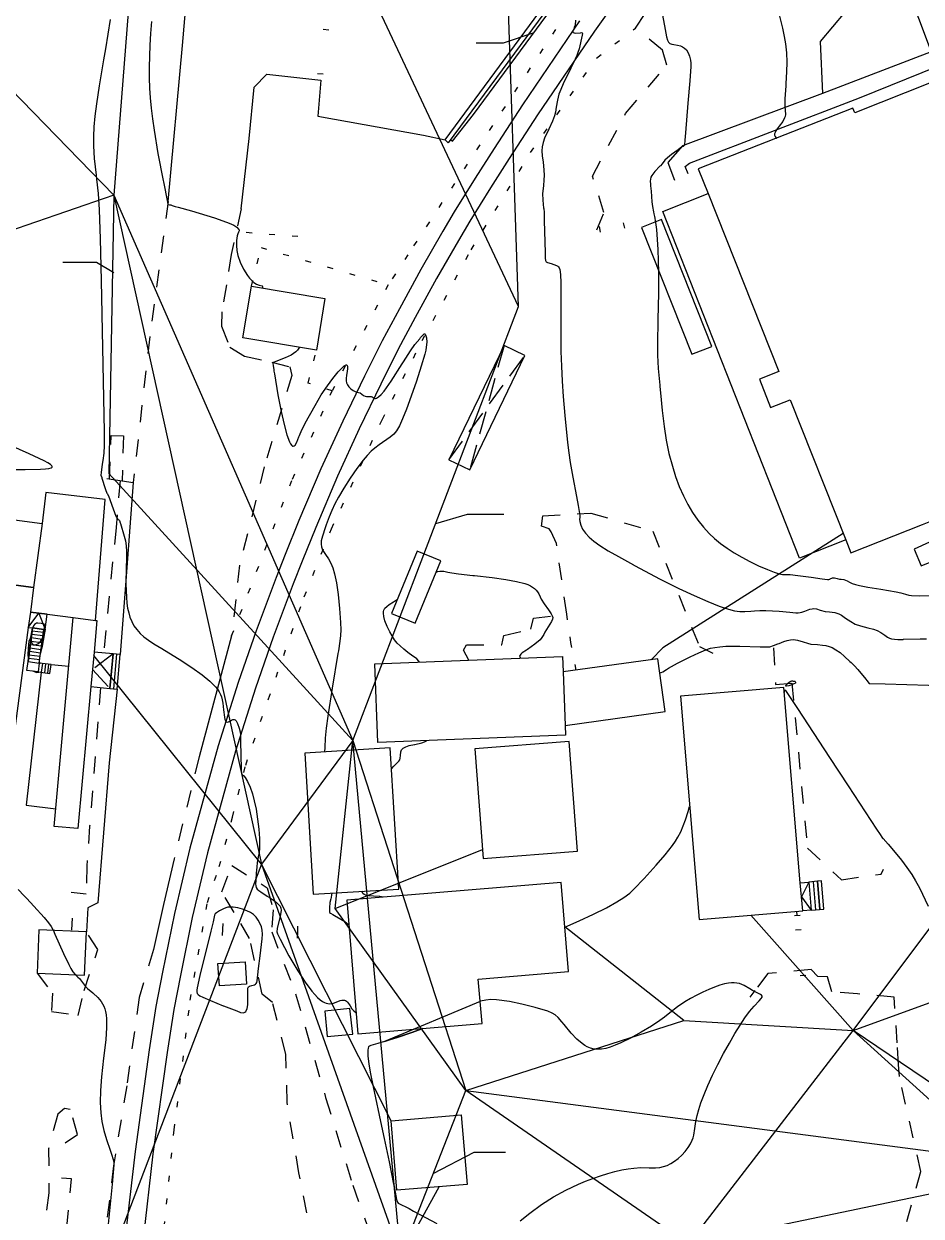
# Model space of a CAD drawing. Header units: metres. Extents: x 1233805 to 1234355, y 654698 to 655114.
# Drawn here: x 1233937.4 to 1234015.4, y 654830.4 to 654934 of the extents above; entities that cross this region are included whole.
import ezdxf

# ---------------------------------------------------------------- set-up
doc = ezdxf.new("R2010")
doc.units = ezdxf.units.M
for name, pattern in [('ИИDash_05_15', [2, 0.5, -1.5]), ('ИИDash_15_15', [3, 1.5, -1.5]), ('ИИDash_20_10', [3, 2, -1])]:
    doc.linetypes.add(name, pattern=pattern)
for name, color, linetype, lineweight in [('ИИ_ГОРИЗОНТАЛИ_ОСН', 32, 'Continuous', 25), ('ИИ_ГОРИЗОНТАЛИ_УТОЛЩ', 32, 'Continuous', 30), ('ИИ_ДОРОГИ_АД', 7, 'Continuous', 25), ('ИИ_ДОРОГИ_ЖД', 7, 'Continuous', 25), ('ИИ_ЛЭП_ВН', 250, 'Continuous', 25), ('ИИ_ЛЭП_НН', 250, 'Continuous', 25), ('ИИ_ОБОРУДОВАНИЕ', 250, 'Continuous', 25), ('ИИ_ОГРАДЫ', 7, 'Continuous', 25), ('ИИ_ОТМЕТКИ', 7, 'Continuous', 25), ('ИИ_СООРУЖЕНИЕ', 7, 'Continuous', 25), ('ИИ_СТРОЕНИЕ', 7, 'Continuous', 25), ('ИИ_ТЕПЛОТРАССА', 5, 'Continuous', 25), ('ИИ_ТРУБОПРОВОДЫ', 7, 'Continuous', 25), ('ИИ_УГОДЬЯ', 7, 'Continuous', 25)]:
    doc.layers.add(name, color=color, linetype=linetype, lineweight=lineweight)

msp = doc.modelspace()

# ---------------------------------------------------------------- linework, layer by layer
at = {"layer": 'ИИ_ГОРИЗОНТАЛИ_ОСН'}
for points, elevation in [([(1234002.9, 654935.52), (1234003.36, 654933.66), (1234003.51, 654932.94), (1234003.61, 654932.3), (1234003.7, 654931.51), (1234003.73, 654930.69), (1234003.72, 654929.85), (1234003.65, 654928.84), (1234003.64, 654928.63), (1234003.56, 654927.52), (1234003.56, 654926.89), (1234003.59, 654926.54), (1234003.61, 654926.14), (1234003.59, 654925.99), (1234003.55, 654925.85), (1234003.39, 654925.55), (1234003.07, 654925.13), (1234002.89, 654924.9), (1234002.78, 654924.74), (1234002.71, 654924.6), (1234002.68, 654924.47), (1234002.67, 654924.36), (1234002.71, 654924.23), (1234002.82, 654924.1), (1234002.83, 654924.09), (1234002.83, 654924.09)], 4.5), ([(1233944.9, 654934.42), (1233944.5, 654931.85), (1233944.33, 654930.89), (1233943.96, 654928.64), (1233943.72, 654927.08), (1233943.58, 654926.01), (1233943.5, 654925.08), (1233943.46, 654924.23), (1233943.46, 654923.43), (1233943.53, 654922.32), (1233943.69, 654920.89), (1233943.73, 654920.52), (1233943.86, 654919.3), (1233943.94, 654917.88), (1233944.04, 654915.34), (1233944.13, 654911.73), (1233944.33, 654901.5), (1233944.38, 654898.56), (1233944.38, 654897.39), (1233944.35, 654896.73), (1233944.27, 654896.09), (1233944.22, 654895.75), (1233944.12, 654895.03), (1233944.11, 654894.81), (1233944.18, 654894.59), (1233944.19, 654894.54), (1233944.48, 654893.65), (1233944.51, 654893.56), (1233944.62, 654893.25), (1233944.64, 654893.21), (1233944.75, 654893), (1233944.87, 654892.69), (1233945.05, 654892.19), (1233945.41, 654891.24), (1233945.54, 654891), (1233945.6, 654890.95), (1233945.65, 654890.93), (1233945.67, 654890.93), (1233945.71, 654890.88), (1233945.78, 654890.65), (1233945.8, 654890.61), (1233946.13, 654889.52), (1233946.13, 654889.52), (1233946.24, 654889.1), (1233946.3, 654888.68), (1233946.33, 654888.15), (1233946.33, 654887.46), (1233946.31, 654886.83), (1233946.28, 654885.32), (1233946.32, 654884.19), (1233946.36, 654883.69), (1233946.43, 654883.24), (1233946.52, 654882.83), (1233946.62, 654882.47), (1233946.78, 654882.08), (1233946.98, 654881.72), (1233947.22, 654881.38), (1233947.51, 654881.06), (1233947.84, 654880.76), (1233948.24, 654880.47), (1233948.71, 654880.15), (1233949.4, 654879.73), (1233949.64, 654879.59), (1233950.91, 654878.81), (1233952.02, 654878.08), (1233952.91, 654877.44), (1233953.58, 654876.9), (1233953.84, 654876.65), (1233954.06, 654876.42), (1233954.24, 654876.2), (1233954.39, 654875.97), (1233954.5, 654875.75), (1233954.59, 654875.53), (1233954.65, 654875.28), (1233954.7, 654874.98), (1233954.77, 654874.42), (1233954.85, 654873.77), (1233954.89, 654873.58), (1233954.94, 654873.46), (1233955.01, 654873.37), (1233955.1, 654873.34), (1233955.21, 654873.37), (1233955.37, 654873.47), (1233955.45, 654873.52), (1233955.58, 654873.57), (1233955.68, 654873.58), (1233955.77, 654873.55), (1233955.86, 654873.47), (1233955.98, 654873.23), (1233956.13, 654872.81), (1233956.22, 654872.49), (1233956.25, 654872.23), (1233956.25, 654871.84), (1233956.24, 654871.37), (1233956.26, 654870.77), (1233956.28, 654870.1), (1233956.29, 654869.67), (1233956.29, 654869.18), (1233956.32, 654868.93), (1233956.35, 654868.83), (1233956.42, 654868.77), (1233956.54, 654868.68), (1233956.65, 654868.54), (1233956.86, 654868.18), (1233957.08, 654867.68), (1233957.27, 654867.12), (1233957.44, 654866.51), (1233957.59, 654865.77), (1233957.73, 654864.92), (1233957.83, 654864.03), (1233957.89, 654863.22), (1233957.9, 654862.76), (1233957.89, 654862.36), (1233957.85, 654862), (1233957.78, 654861.63), (1233957.78, 654861.62), (1233957.69, 654861.14), (1233957.65, 654860.74), (1233957.61, 654860.22), (1233957.57, 654859.65), (1233957.57, 654859.55), (1233957.55, 654859.3), (1233957.56, 654859.13), (1233957.61, 654858.98), (1233957.7, 654858.84), (1233957.82, 654858.72), (1233958, 654858.58), (1233958.57, 654858.21), (1233958.75, 654858.1), (1233959.1, 654857.87), (1233959.36, 654857.68), (1233959.55, 654857.5), (1233959.68, 654857.34), (1233959.75, 654857.18), (1233959.78, 654857), (1233959.76, 654856.8), (1233959.69, 654856.49), (1233959.64, 654856.25), (1233959.44, 654855.42), (1233959.39, 654855.11), (1233959.45, 654854.95), (1233959.68, 654854.48), (1233960.45, 654853.04), (1233961.22, 654851.73), (1233961.85, 654850.75), (1233962.43, 654849.97), (1233962.69, 654849.66), (1233962.93, 654849.41), (1233963.16, 654849.2), (1233963.38, 654849.05), (1233963.53, 654848.97), (1233963.69, 654848.91), (1233963.84, 654848.88), (1233964, 654848.87), (1233964.16, 654848.88), (1233964.32, 654848.91), (1233964.71, 654849.06), (1233964.91, 654849.14), (1233965.05, 654849.18), (1233965.16, 654849.19), (1233965.27, 654849.18), (1233965.37, 654849.15), (1233965.46, 654849.09), (1233965.55, 654849.01), (1233965.72, 654848.76), (1233965.77, 654848.68), (1233965.92, 654848.42), (1233966.08, 654848.24), (1233966.28, 654848.11), (1233966.3, 654848.1)], 2.5), ([(1233985.37, 654934.35), (1233985.33, 654933.92), (1233985.26, 654933.72), (1233985.24, 654933.67), (1233985.14, 654933.42), (1233985.14, 654933.34), (1233985.17, 654933.28), (1233985.25, 654933.24), (1233985.38, 654933.22), (1233985.76, 654933.25), (1233985.8, 654933.26), (1233985.9, 654933.27), (1233985.95, 654933.25), (1233985.96, 654933.18), (1233985.94, 654933.05), (1233985.67, 654931.85), (1233985.58, 654931.54), (1233985.49, 654931.29), (1233985.17, 654930.59), (1233984.96, 654930.17), (1233984.3, 654928.83), (1233984.09, 654928.34), (1233983.93, 654927.93), (1233983.79, 654927.4), (1233983.69, 654926.8), (1233983.62, 654926.37), (1233983.54, 654926.04), (1233983.36, 654925.56), (1233983.04, 654924.88), (1233982.68, 654924.09), (1233982.55, 654923.71), (1233982.48, 654923.35), (1233982.45, 654922.99), (1233982.47, 654922.57), (1233982.54, 654922.01), (1233982.61, 654921.34), (1233982.63, 654920.86), (1233982.62, 654920.47), (1233982.57, 654919.95), (1233982.5, 654919.28), (1233982.52, 654918.71), (1233982.59, 654918.02), (1233982.6, 654917.99), (1233982.63, 654917.63), (1233982.65, 654916.94), (1233982.72, 654914.13), (1233982.72, 654914.11), (1233982.73, 654913.66), (1233982.76, 654913.46), (1233982.81, 654913.35), (1233982.92, 654913.29), (1233983.25, 654913.19), (1233983.72, 654913.04), (1233983.82, 654912.98), (1233983.9, 654912.92), (1233983.95, 654912.82), (1233984, 654912.68), (1233984.06, 654912.25), (1233984.09, 654911.53), (1233984.09, 654909.39), (1233984.08, 654907.18), (1233984.1, 654905.56), (1233984.14, 654904.29), (1233984.21, 654902.99), (1233984.3, 654901.63), (1233984.44, 654899.99), (1233984.66, 654897.66), (1233984.78, 654896.76), (1233984.9, 654895.91), (1233985.12, 654894.64), (1233985.45, 654892.96), (1233985.6, 654892.18), (1233985.72, 654891.48), (1233985.74, 654891.29), (1233985.74, 654891.18), (1233985.73, 654891.13), (1233985.71, 654890.99), (1233985.73, 654890.77), (1233985.82, 654890.47), (1233985.98, 654890.1), (1233986.22, 654889.76), (1233986.54, 654889.41), (1233986.95, 654889.07), (1233987.49, 654888.69), (1233988.21, 654888.24), (1233989.11, 654887.73), (1233990.41, 654887.01), (1233990.45, 654886.99), (1233990.55, 654886.94), (1233992.67, 654885.81), (1233994.36, 654884.95), (1233995.67, 654884.34), (1233996.86, 654883.82), (1233997.86, 654883.42), (1233998.67, 654883.15), (1233999.18, 654883.03), (1233999.65, 654882.96), (1234000.09, 654882.95), (1234000.61, 654883), (1234000.92, 654883.03), (1234001.38, 654883.05), (1234001.9, 654883.05), (1234003.07, 654883), (1234003.99, 654882.9), (1234004.53, 654882.85), (1234004.73, 654882.84), (1234004.89, 654882.86), (1234005.04, 654882.89), (1234005.22, 654882.96), (1234005.29, 654882.99), (1234005.75, 654883.16), (1234005.94, 654883.2), (1234006.1, 654883.21), (1234006.33, 654883.18), (1234006.63, 654883.08), (1234007.07, 654882.96), (1234007.44, 654882.92), (1234007.91, 654882.87), (1234008.09, 654882.82), (1234008.26, 654882.76), (1234008.5, 654882.63), (1234008.84, 654882.39), (1234009.3, 654882.08), (1234009.69, 654881.87), (1234010.13, 654881.71), (1234010.78, 654881.53), (1234011.26, 654881.41), (1234011.58, 654881.3), (1234011.91, 654881.14), (1234012.26, 654880.9), (1234012.48, 654880.74), (1234012.65, 654880.65), (1234012.85, 654880.58), (1234013.09, 654880.54), (1234013.39, 654880.53), (1234013.84, 654880.53), (1234013.87, 654880.54), (1234015.32, 654880.57), (1234015.88, 654880.57)], 3.5), ([(1233948.5, 654934.24), (1233948.42, 654933.2), (1233948.36, 654932.19), (1233948.32, 654931.21), (1233948.3, 654930.26), (1233948.31, 654929.34), (1233948.34, 654928.45), (1233948.4, 654927.6), (1233948.48, 654926.71), (1233948.59, 654925.78), (1233948.72, 654924.8), (1233949.06, 654922.77), (1233949.52, 654920.41), (1233949.54, 654920.3), (1233949.89, 654918.52), (1233949.89, 654918.52), (1233949.9, 654918.45), (1233949.91, 654918.44), (1233949.91, 654918.43), (1233949.92, 654918.37), (1233949.96, 654918.33), (1233950.06, 654918.31), (1233950.17, 654918.29), (1233950.3, 654918.24), (1233950.56, 654918.16), (1233950.81, 654918.09), (1233951.99, 654917.77), (1233953.97, 654917.17), (1233954.71, 654916.92), (1233955.26, 654916.71), (1233955.65, 654916.53), (1233955.93, 654916.36), (1233956.08, 654916.2), (1233956.12, 654916.12), (1233956.13, 654916.04), (1233956.08, 654915.92), (1233956.01, 654915.78), (1233955.96, 654915.6), (1233955.89, 654915.21), (1233955.88, 654914.78), (1233955.92, 654914.34), (1233956.01, 654913.9), (1233956.22, 654913.32), (1233956.51, 654912.71), (1233956.84, 654912.17), (1233957.02, 654911.94), (1233957.19, 654911.75), (1233957.4, 654911.56), (1233957.62, 654911.42), (1233957.86, 654911.31), (1233958.11, 654911.25), (1233958.16, 654911.23), (1233958.17, 654911.23), (1233958.16, 654911.21), (1233958.14, 654911.14), (1233958.16, 654911.07)], 3), ([(1233961.37, 654905.92), (1233961.32, 654905.84), (1233961.2, 654905.67), (1233961.04, 654905.52), (1233960.86, 654905.38), (1233960.65, 654905.25), (1233960.12, 654905), (1233959.31, 654904.69), (1233959.17, 654904.64), (1233959.09, 654904.6), (1233959.06, 654904.51), (1233959.07, 654904.34), (1233959.14, 654903.95), (1233959.15, 654903.85), (1233959.19, 654903.61), (1233959.5, 654901.79), (1233959.79, 654900.33), (1233960.04, 654899.2), (1233960.28, 654898.32), (1233960.5, 654897.71), (1233960.6, 654897.52), (1233960.69, 654897.39), (1233960.76, 654897.33), (1233960.83, 654897.32), (1233960.91, 654897.35), (1233960.98, 654897.42), (1233961.13, 654897.68), (1233961.32, 654898.15), (1233961.36, 654898.26), (1233961.56, 654898.75), (1233961.85, 654899.29), (1233961.86, 654899.32), (1233962.72, 654900.85), (1233962.72, 654900.86), (1233963.25, 654901.78), (1233963.79, 654902.58), (1233964.28, 654903.22), (1233964.74, 654903.79), (1233965.11, 654904.17), (1233965.25, 654904.3), (1233965.36, 654904.37), (1233965.43, 654904.39), (1233965.48, 654904.39), (1233965.52, 654904.35), (1233965.54, 654904.28), (1233965.54, 654904.05), (1233965.48, 654903.65), (1233965.45, 654903.5), (1233965.42, 654903.21), (1233965.42, 654903), (1233965.46, 654902.82), (1233965.55, 654902.65), (1233965.67, 654902.49), (1233965.84, 654902.32), (1233966.03, 654902.17), (1233966.2, 654902.07), (1233966.34, 654902.02), (1233966.49, 654901.99), (1233966.65, 654901.96), (1233966.8, 654901.85), (1233966.94, 654901.74), (1233967.07, 654901.68), (1233967.2, 654901.65), (1233967.4, 654901.64), (1233967.61, 654901.63), (1233967.68, 654901.61), (1233967.76, 654901.55), (1233967.83, 654901.5), (1233967.91, 654901.48), (1233967.98, 654901.48), (1233968.07, 654901.5), (1233968.25, 654901.61), (1233968.47, 654901.82), (1233968.73, 654902.12), (1233969.34, 654902.99), (1233970.29, 654904.47), (1233970.41, 654904.65), (1233971.02, 654905.61), (1233971.4, 654906.16), (1233971.82, 654906.67), (1233971.9, 654906.76), (1233972, 654906.88), (1233972.17, 654907.06), (1233972.22, 654907.08), (1233972.26, 654907.08), (1233972.3, 654907.06), (1233972.33, 654907.01), (1233972.41, 654906.73), (1233972.41, 654906.71), (1233972.41, 654906.69), (1233972.44, 654906.43), (1233972.41, 654906.12), (1233972.39, 654905.95), (1233972.39, 654905.94), (1233972.35, 654905.67), (1233972.27, 654905.33), (1233971.96, 654904.27), (1233971.54, 654902.99), (1233971.09, 654901.67), (1233970.68, 654900.55), (1233970.33, 654899.7), (1233970.05, 654899.09), (1233969.8, 654898.65), (1233969.56, 654898.36), (1233969.26, 654898.12), (1233969.26, 654898.12), (1233968.29, 654897.44), (1233967.91, 654897.16), (1233967.6, 654896.88), (1233967.26, 654896.53), (1233966.9, 654896.11), (1233966.36, 654895.39), (1233965.77, 654894.55), (1233965.21, 654893.69), (1233964.75, 654892.9), (1233964.45, 654892.33), (1233964.18, 654891.75), (1233963.94, 654891.18), (1233963.69, 654890.49), (1233963.66, 654890.41), (1233963.59, 654890.22), (1233963.36, 654889.52), (1233963.26, 654889.09), (1233963.25, 654888.82), (1233963.28, 654888.57), (1233963.37, 654888.33), (1233963.5, 654888.09), (1233963.64, 654887.91), (1233963.9, 654887.54), (1233964.1, 654887.17), (1233964.27, 654886.74), (1233964.42, 654886.24), (1233964.58, 654885.45), (1233964.73, 654884.44), (1233964.85, 654883.23), (1233964.94, 654882), (1233964.96, 654881.36), (1233964.94, 654880.87), (1233964.89, 654880.37), (1233964.75, 654879.55), (1233964.71, 654879.31), (1233964.21, 654876.3), (1233963.84, 654873.87), (1233963.7, 654872.81), (1233963.61, 654871.95), (1233963.56, 654871.14), (1233963.55, 654870.77)], 3), ([(1233935.46, 654895.3), (1233937.51, 654895.31), (1233938.84, 654895.33), (1233939.3, 654895.36), (1233939.59, 654895.39), (1233939.78, 654895.44), (1233939.86, 654895.51), (1233939.87, 654895.56), (1233939.85, 654895.61), (1233939.73, 654895.73), (1233939.5, 654895.88), (1233939.16, 654896.06), (1233937.88, 654896.65), (1233936.2, 654897.41)], 2.5), ([(1233973.26, 654886.39), (1233973.4, 654886.43), (1233973.57, 654886.46), (1233973.73, 654886.47), (1233973.92, 654886.45), (1233974.28, 654886.38), (1233974.6, 654886.32), (1233975.2, 654886.24), (1233976.45, 654886.1), (1233976.57, 654886.09), (1233978.13, 654885.91), (1233979.3, 654885.75), (1233980.25, 654885.58), (1233980.95, 654885.39), (1233981.21, 654885.3), (1233981.44, 654885.19), (1233981.64, 654885.08), (1233981.81, 654884.95), (1233981.95, 654884.81), (1233982.07, 654884.66), (1233982.17, 654884.48), (1233982.29, 654884.24), (1233982.38, 654884.03), (1233982.63, 654883.62), (1233983.01, 654883.09), (1233983.24, 654882.77), (1233983.35, 654882.58), (1233983.39, 654882.43), (1233983.37, 654882.28), (1233983.29, 654882.1), (1233983, 654881.63), (1233982.71, 654881.16), (1233982.61, 654880.96), (1233982.45, 654880.7), (1233982.28, 654880.49), (1233981.83, 654880.11), (1233981.18, 654879.66), (1233981.1, 654879.61), (1233980.72, 654879.36), (1233980.61, 654879.26), (1233980.55, 654879.17), (1233980.51, 654879.08), (1233980.52, 654878.99), (1233980.57, 654878.91), (1233980.57, 654878.9)], 3), ([(1233971.8, 654878.56), (1233971.75, 654878.65), (1233971.58, 654878.84), (1233971.28, 654879.06), (1233971.23, 654879.09), (1233970.8, 654879.39), (1233970.44, 654879.68), (1233970.12, 654879.96), (1233969.86, 654880.22), (1233969.63, 654880.51), (1233969.42, 654880.83), (1233969.22, 654881.19), (1233969, 654881.65), (1233968.8, 654882.14), (1233968.7, 654882.51), (1233968.66, 654882.82), (1233968.68, 654882.95), (1233968.71, 654883.07), (1233968.8, 654883.24), (1233968.95, 654883.4), (1233969.17, 654883.57), (1233969.54, 654883.81), (1233969.89, 654884.03)], 3), ([(1233992.68, 654877.61), (1233992.95, 654877.72), (1233993.27, 654877.91), (1233993.44, 654878.02), (1233994.24, 654878.47), (1233995.34, 654879.03), (1233996.09, 654879.38), (1233996.71, 654879.63), (1233997.11, 654879.76), (1233997.49, 654879.84), (1233997.92, 654879.9), (1233998.44, 654879.94), (1233999.65, 654879.95), (1234001.42, 654879.9), (1234001.44, 654879.9), (1234002.08, 654879.88), (1234002.27, 654879.9), (1234002.58, 654880), (1234002.95, 654880.14), (1234003.06, 654880.19), (1234003.47, 654880.35), (1234003.78, 654880.45), (1234004.07, 654880.51), (1234004.33, 654880.52), (1234004.68, 654880.47), (1234005.15, 654880.33), (1234005.53, 654880.2), (1234005.83, 654880.13), (1234006.41, 654880.08), (1234006.83, 654880.04), (1234007.14, 654880), (1234007.42, 654879.93), (1234007.68, 654879.83), (1234008.01, 654879.64), (1234008.38, 654879.39), (1234008.76, 654879.06), (1234009.22, 654878.61), (1234009.32, 654878.52), (1234009.62, 654878.23), (1234009.92, 654877.93), (1234010.61, 654877.07), (1234010.7, 654876.96), (1234010.9, 654876.71), (1234010.9, 654876.71), (1234010.9, 654876.71), (1234012.3, 654876.66), (1234017.93, 654876.51)], 3), ([(1234003.52, 654875.93), (1234003.53, 654875.93), (1234003.54, 654875.92), (1234003.54, 654875.92), (1234003.55, 654875.95), (1234003.55, 654875.96), (1234003.55, 654876.11), (1234003.56, 654876.14), (1234003.61, 654876.1), (1234004.66, 654874.52), (1234007.45, 654870.27), (1234009.06, 654867.81), (1234011.54, 654864.05), (1234011.84, 654863.59), (1234012, 654863.36), (1234012.07, 654863.26), (1234012.09, 654863.23), (1234012.1, 654863.21), (1234012.11, 654863.2), (1234012.11, 654863.2), (1234012.11, 654863.19)], 2.5), ([(1233969.37, 654869.27), (1233969.56, 654869.53), (1233969.86, 654869.82), (1233970, 654869.96), (1233970.08, 654870.07), (1233970.12, 654870.22), (1233970.15, 654870.45), (1233970.18, 654870.76), (1233970.25, 654870.95), (1233970.39, 654871.09), (1233970.6, 654871.2), (1233970.9, 654871.3), (1233971.38, 654871.4), (1233971.41, 654871.41), (1233972.01, 654871.55), (1233972.23, 654871.63), (1233972.41, 654871.73), (1233972.44, 654871.75)], 3), ([(1233984.43, 654855.52), (1233985.69, 654856.06), (1233986.93, 654856.64), (1233988.05, 654857.2), (1233988.97, 654857.72), (1233989.58, 654858.11), (1233990.08, 654858.49), (1233990.55, 654858.93), (1233991.22, 654859.63), (1233991.28, 654859.7), (1233991.34, 654859.76), (1233992.39, 654860.9), (1233993.17, 654861.81), (1233993.8, 654862.63), (1233994.05, 654863), (1233994.27, 654863.35), (1233994.52, 654863.82), (1233994.74, 654864.32), (1233994.93, 654864.86), (1233995.16, 654865.58), (1233995.29, 654866.01)], 2.5), ([(1234012.11, 654863.22), (1234012.55, 654862.73), (1234013.17, 654862.02), (1234013.7, 654861.36), (1234014.18, 654860.72), (1234014.6, 654860.09), (1234014.92, 654859.54), (1234015.26, 654858.93), (1234016.03, 654857.34)], 2.5), ([(1233964.18, 654858.48), (1233964.16, 654858.33), (1233964.11, 654858.09), (1233964.09, 654858), (1233964.02, 654857.67), (1233963.98, 654857.21), (1233963.97, 654856.92), (1233963.97, 654856.86), (1233963.99, 654856.81), (1233964.06, 654856.75), (1233964.27, 654856.62), (1233964.41, 654856.55), (1233964.96, 654856.23), (1233965.31, 654856.01), (1233965.45, 654855.89), (1233965.59, 654855.78), (1233965.66, 654855.75)], 3), ([(1233968.64, 654858.13), (1233968.34, 654858.18), (1233967.8, 654858.22), (1233967.36, 654858.26), (1233967.13, 654858.3), (1233966.98, 654858.36), (1233966.88, 654858.46), (1233966.81, 654858.6), (1233966.8, 654858.64)], 3), ([(1233980.54, 654830), (1233981.39, 654830.68), (1233982.41, 654831.42), (1233983.45, 654832.09), (1233984.52, 654832.68), (1233985.63, 654833.2), (1233986.24, 654833.45), (1233986.88, 654833.69), (1233987.53, 654833.91), (1233988.17, 654834.11), (1233988.79, 654834.28), (1233989.39, 654834.42), (1233989.94, 654834.52), (1233990.45, 654834.59), (1233991.05, 654834.63), (1233991.78, 654834.62), (1233992.31, 654834.62), (1233992.69, 654834.64), (1233993.03, 654834.71), (1233993.34, 654834.82), (1233993.65, 654834.97), (1233993.96, 654835.18), (1233994.28, 654835.43), (1233994.6, 654835.72), (1233994.89, 654836.04), (1233995.15, 654836.37), (1233995.36, 654836.69), (1233995.52, 654837), (1233995.6, 654837.21), (1233995.66, 654837.44), (1233995.75, 654838.04), (1233995.83, 654838.63), (1233995.93, 654839.15), (1233996.08, 654839.69), (1233996.27, 654840.27), (1233996.54, 654840.97), (1233996.88, 654841.77), (1233997.29, 654842.65), (1233997.75, 654843.58), (1233998.24, 654844.53), (1233998.74, 654845.45), (1233999.23, 654846.29), (1233999.68, 654847.02), (1234000.09, 654847.63), (1234000.5, 654848.18), (1234000.9, 654848.66), (1234001.32, 654849.12), (1234001.51, 654849.32), (1234001.58, 654849.43), (1234001.6, 654849.52), (1234001.55, 654849.6), (1234001.44, 654849.67), (1234001.22, 654849.78), (1234000.76, 654850.01), (1234000.52, 654850.17), (1234000.04, 654850.46), (1233999.84, 654850.55), (1233999.63, 654850.62), (1233999.4, 654850.66), (1233999.17, 654850.69), (1233998.93, 654850.68), (1233998.68, 654850.66), (1233998.32, 654850.59), (1233997.91, 654850.47), (1233997.46, 654850.32), (1233996.97, 654850.12), (1233996.44, 654849.88), (1233995.9, 654849.62), (1233995.36, 654849.33), (1233994.87, 654849.04), (1233994.22, 654848.6), (1233993.56, 654848.08), (1233993.1, 654847.71), (1233992.7, 654847.41), (1233991.96, 654846.92), (1233991.07, 654846.39), (1233990.16, 654845.89), (1233989.31, 654845.47), (1233988.81, 654845.26), (1233988.38, 654845.1), (1233987.99, 654844.99), (1233987.63, 654844.92), (1233987.3, 654844.91), (1233986.98, 654844.93), (1233986.68, 654845.01), (1233986.38, 654845.13), (1233986.17, 654845.25), (1233985.95, 654845.4), (1233985.48, 654845.8), (1233984.99, 654846.32), (1233984.39, 654847.05), (1233984.19, 654847.3), (1233983.86, 654847.67), (1233983.61, 654847.9), (1233983.35, 654848.06), (1233982.97, 654848.21), (1233981.87, 654848.55), (1233980.71, 654848.84), (1233979.64, 654849.05), (1233978.51, 654849.2), (1233977.99, 654849.23), (1233977.56, 654849.19), (1233977.1, 654849.08), (1233977.08, 654849.07), (1233968.76, 654845.59), (1233968.19, 654845.42), (1233967.56, 654845.23), (1233967.45, 654845.19), (1233967.38, 654845.12), (1233967.33, 654845), (1233967.31, 654844.84), (1233967.3, 654844.63), (1233967.31, 654844.35), (1233967.39, 654843.62), (1233967.54, 654842.78), (1233967.76, 654841.65), (1233968.49, 654838.22), (1233968.72, 654837.17), (1233969.16, 654835.12), (1233969.55, 654833.19), (1233969.56, 654833.13), (1233969.81, 654831.86), (1233969.88, 654831.61), (1233969.94, 654831.55), (1233969.95, 654831.54), (1233970.89, 654831.06), (1233971.29, 654830.84), (1233973.3, 654829.76)], 2.5)]:
    msp.add_lwpolyline(points, dxfattribs=dict(at, elevation=elevation))
for points, elevation in [([(1233938.16, 654881.53), (1233938.14, 654881.5), (1233938, 654880.87), (1233937.94, 654880.62), (1233937.9, 654880.5), (1233937.84, 654880.35), (1233937.8, 654880.11), (1233937.76, 654879.25), (1233937.77, 654878.84), (1233937.78, 654878.67)], 2.5), ([(1233938.11, 654881.17), (1233937.97, 654880.32), (1233937.83, 654879.11), (1233937.82, 654879.1), (1233937.77, 654878.62), (1233937.77, 654878.62), (1233937.77, 654878.62)], 3), ([(1233938.12, 654881.25), (1233938, 654880.44), (1233937.98, 654880.21)], 3.5), ([(1233938.14, 654881.43), (1233938.12, 654881.26), (1233938.12, 654881.25)], 4.5), ([(1233938.86, 654879.35), (1233939.02, 654879.95), (1233939.2, 654880.94), (1233939.26, 654881.39)], 2.5), ([(1233938.95, 654880.04), (1233939.01, 654880.21), (1233939.1, 654880.59), (1233939.18, 654881.03), (1233939.23, 654881.39)], 3), ([(1233939, 654880.38), (1233939.04, 654880.51), (1233939.17, 654881.13)], 3.5), ([(1233939.09, 654881.06), (1233939.1, 654881.1), (1233939.15, 654881.31)], 4.5), ([(1233939.13, 654881.4), (1233939.13, 654881.4)], 5), ([(1233939.13, 654881.39), (1233939.13, 654881.4)], 5), ([(1233939.15, 654881.31), (1233939.16, 654881.4)], 4.5), ([(1233939.17, 654881.13), (1233939.21, 654881.39)], 3.5), ([(1233937.93, 654878.59), (1233937.93, 654878.59)], 3), ([(1233938.73, 654878.38), (1233938.73, 654878.38)], 3), ([(1233938.85, 654878.46), (1233938.84, 654878.48), (1233938.75, 654878.52)], 2.5), ([(1233938.24, 654877.77), (1233938.31, 654877.73), (1233938.53, 654877.67), (1233938.68, 654877.68), (1233938.72, 654877.7)], 2.5), ([(1233938.64, 654877.71), (1233938.64, 654877.71), (1233938.65, 654877.71)], 3), ([(1234003.72, 654876.47), (1234003.66, 654876.48), (1234003.65, 654876.52), (1234003.69, 654876.59), (1234003.76, 654876.68), (1234003.93, 654876.82), (1234004.09, 654876.91), (1234004.16, 654876.93), (1234004.24, 654876.92), (1234004.28, 654876.91), (1234004.35, 654876.91), (1234004.44, 654876.89), (1234004.47, 654876.87), (1234004.49, 654876.82), (1234004.49, 654876.8), (1234004.5, 654876.8), (1234004.5, 654876.77), (1234004.48, 654876.74), (1234004.36, 654876.67), (1234004.16, 654876.59), (1234003.91, 654876.51), (1234003.72, 654876.47)], 2.5), ([(1233955.91, 654848.24), (1233955.92, 654848.24), (1233956.24, 654848.12), (1233956.46, 654848.09), (1233956.55, 654848.11), (1233956.63, 654848.14), (1233956.69, 654848.19), (1233956.74, 654848.26), (1233956.82, 654848.46), (1233956.87, 654848.76), (1233956.88, 654849.15), (1233956.88, 654849.69), (1233956.88, 654849.69), (1233956.87, 654850.03), (1233956.89, 654850.21), (1233956.93, 654850.33), (1233957.01, 654850.4), (1233957.22, 654850.46), (1233957.46, 654850.52), (1233957.54, 654850.56), (1233957.6, 654850.62), (1233957.65, 654850.72), (1233957.69, 654850.86), (1233957.75, 654851.38), (1233957.8, 654851.94), (1233957.95, 654853.04), (1233958.13, 654854.5), (1233958.15, 654854.92), (1233958.13, 654855.26), (1233958.07, 654855.54), (1233957.96, 654855.82), (1233957.79, 654856.13), (1233957.59, 654856.39), (1233957.37, 654856.62), (1233957.11, 654856.8), (1233956.79, 654856.95), (1233956.42, 654857.09), (1233956, 654857.19), (1233955.59, 654857.26), (1233955.35, 654857.27), (1233955.14, 654857.25), (1233954.96, 654857.2), (1233954.76, 654857.12), (1233954.41, 654856.94), (1233954.16, 654856.78), (1233954.04, 654856.67), (1233953.99, 654856.56), (1233953.86, 654856), (1233953.71, 654855.41), (1233953.66, 654855.19), (1233952.71, 654851.32), (1233952.47, 654850.26), (1233952.43, 654850.04), (1233952.43, 654849.9), (1233952.47, 654849.77), (1233952.55, 654849.67), (1233952.71, 654849.56), (1233952.96, 654849.43), (1233953.63, 654849.14), (1233954.74, 654848.69), (1233954.75, 654848.69), (1233955.91, 654848.24)], 2.5), ([(1233972.1, 654846.71), (1233971.98, 654846.66), (1233971.2, 654846.37), (1233969.83, 654845.91), (1233968.76, 654845.59)], 2.5)]:
    msp.add_lwpolyline(points, close=True, dxfattribs=dict(at, elevation=elevation))
at = {"layer": 'ИИ_ГОРИЗОНТАЛИ_УТОЛЩ'}
for points, elevation in [([(1233992.91, 654934.94), (1233993.1, 654933.86), (1233993.27, 654932.89), (1233993.35, 654932.6), (1233993.44, 654932.43), (1233993.56, 654932.33), (1233993.75, 654932.27), (1233993.92, 654932.24), (1233994.24, 654932.18), (1233994.48, 654932.12), (1233994.68, 654932.04), (1233994.84, 654931.93), (1233995.02, 654931.76), (1233995.16, 654931.52), (1233995.28, 654931.22), (1233995.37, 654930.88), (1233995.4, 654930.62), (1233995.4, 654930.33), (1233995.31, 654929.08), (1233995.14, 654927.15), (1233994.92, 654924.57), (1233994.86, 654923.93), (1233994.83, 654923.53), (1233994.81, 654923.45), (1233994.72, 654923.38), (1233994.69, 654923.37), (1233994.65, 654923.34), (1233994.59, 654923.3), (1233994.31, 654923.1), (1233994.29, 654923.09), (1233993.72, 654922.68), (1233993.35, 654922.39), (1233993.12, 654922.17), (1233992.98, 654921.97), (1233992.97, 654921.95), (1233992.91, 654921.86), (1233992.75, 654921.7), (1233992.7, 654921.65), (1233992.26, 654921.2), (1233992, 654920.86), (1233991.92, 654920.7), (1233991.88, 654920.54), (1233991.87, 654920.36), (1233991.89, 654920.09), (1233991.9, 654919.95), (1233991.93, 654919.49), (1233991.99, 654918.55), (1233992.05, 654918.15), (1233992.15, 654917.69), (1233992.18, 654917.52), (1233992.22, 654917.28), (1233992.25, 654917.15), (1233992.26, 654917.11), (1233992.33, 654916.78), (1233992.41, 654916.17), (1233992.52, 654914.41), (1233992.59, 654912.46), (1233992.59, 654910.62), (1233992.53, 654908.33), (1233992.52, 654908.1), (1233992.48, 654906.42), (1233992.49, 654905.24), (1233992.56, 654904.09), (1233992.69, 654902.62), (1233992.7, 654902.52), (1233992.75, 654901.95), (1233992.91, 654900.42), (1233993.06, 654899.04), (1233993.25, 654897.84), (1233993.49, 654896.69), (1233993.79, 654895.58), (1233994.07, 654894.68), (1233994.39, 654893.82), (1233994.75, 654893.01), (1233995.14, 654892.25), (1233995.55, 654891.55), (1233996, 654890.89), (1233996.48, 654890.29), (1233996.98, 654889.74), (1233997.45, 654889.31), (1233997.97, 654888.88), (1233998.54, 654888.46), (1233999.15, 654888.06), (1233999.82, 654887.67), (1234000.52, 654887.3), (1234001.27, 654886.94), (1234002.06, 654886.6), (1234002.65, 654886.37), (1234003.08, 654886.23), (1234003.36, 654886.17), (1234003.59, 654886.17), (1234003.62, 654886.17), (1234004.03, 654886.17), (1234004.69, 654886.09), (1234005.85, 654885.93), (1234006.8, 654885.79), (1234007.27, 654885.75), (1234007.39, 654885.75), (1234007.48, 654885.78), (1234007.52, 654885.8), (1234007.72, 654885.87), (1234007.88, 654885.89), (1234008.11, 654885.84), (1234008.31, 654885.78), (1234008.47, 654885.76), (1234008.68, 654885.74), (1234008.84, 654885.69), (1234008.97, 654885.62), (1234009.19, 654885.5), (1234009.43, 654885.4), (1234009.72, 654885.31), (1234010.06, 654885.22), (1234010.77, 654885.08), (1234011.92, 654884.9), (1234013.24, 654884.67), (1234013.66, 654884.58), (1234014.05, 654884.46), (1234014.34, 654884.38), (1234014.59, 654884.34), (1234015.25, 654884.32), (1234016.25, 654884.35)], 4), ([(1233936.92, 654858.81), (1233937.44, 654858.25), (1233937.65, 654858.02), (1233938.26, 654857.36), (1233939.17, 654856.36), (1233939.55, 654855.9), (1233939.79, 654855.57), (1233939.93, 654855.31), (1233939.94, 654855.28), (1233940.1, 654854.91), (1233940.84, 654853.23), (1233941.31, 654852.27), (1233941.5, 654851.92), (1233941.67, 654851.65), (1233941.86, 654851.4), (1233942.1, 654851.18), (1233942.24, 654851.05), (1233942.51, 654850.72), (1233942.68, 654850.48), (1233942.95, 654850.19), (1233943.39, 654849.82), (1233943.42, 654849.8), (1233943.84, 654849.42), (1233943.99, 654849.24), (1233944.13, 654849.06), (1233944.25, 654848.86), (1233944.36, 654848.65), (1233944.44, 654848.43), (1233944.5, 654848.19), (1233944.55, 654847.9), (1233944.58, 654847.57), (1233944.59, 654846.77), (1233944.52, 654845.77), (1233944.36, 654844.33), (1233944.34, 654844.13), (1233944.16, 654842.52), (1233944.07, 654841.34), (1233944.04, 654840.29), (1233944.09, 654839.39), (1233944.19, 654838.63), (1233944.36, 654837.86), (1233944.59, 654837.06), (1233944.91, 654836.14), (1233945.01, 654835.87), (1233945.21, 654835.23), (1233945.24, 654835.03), (1233945.24, 654834.87), (1233945.08, 654833.19), (1233944.5, 654827.4)], 2)]:
    msp.add_lwpolyline(points, dxfattribs=dict(at, elevation=elevation))
at = {"layer": 'ИИ_ГОРИЗОНТАЛИ_УТОЛЩ', "elevation": 4}
msp.add_lwpolyline([(1233939.16, 654881.22), (1233939.19, 654881.42), (1233939.19, 654881.47), (1233939.19, 654881.49), (1233939.21, 654881.68), (1233939.19, 654881.8), (1233939.16, 654881.85), (1233939.11, 654881.88), (1233938.92, 654881.92), (1233938.62, 654881.94), (1233938.51, 654881.93), (1233938.42, 654881.9), (1233938.33, 654881.83), (1233938.25, 654881.72), (1233938.19, 654881.57), (1233938.13, 654881.35), (1233938.08, 654881.04), (1233938.05, 654880.74), (1233938.05, 654880.49), (1233938.07, 654880.3), (1233938.12, 654880.17), (1233938.21, 654880.08), (1233938.32, 654880.06), (1233938.47, 654880.08), (1233938.61, 654880.15), (1233938.75, 654880.24), (1233938.86, 654880.36), (1233938.95, 654880.5), (1233939.07, 654880.8), (1233939.16, 654881.22)], close=True, dxfattribs=at)
at = {"layer": 'ИИ_ДОРОГИ_АД'}
for points in [[(1233949.96, 654918.59), (1233951.21, 654932.15), (1233953.28, 654956.35), (1233954.45, 654970.08), (1233956.47, 654993.65), (1233955.41, 654995.63), (1233954.27, 654995.71)], [(1233974.5, 654923.98), (1233974.67, 654923.84), (1233976.5, 654926.16), (1233995.63, 654952.07), (1233998.96, 654956.61), (1233998.82, 654956.88)], [(1234013.08, 654940.17), (1234016.3, 654931.61), (1234006.84, 654927.98), (1233994.67, 654923.43), (1233993.38, 654921.98), (1233993.98, 654920.46)], [(1234013.08, 654940.17), (1234006.63, 654932.5), (1234006.84, 654927.98)], [(1233995.15, 654921.01), (1233994.91, 654921.64), (1233995.28, 654921.92), (1234010.06, 654927.61), (1234016.87, 654930.36), (1234019.86, 654922.88)], [(1233956.3, 654917.95), (1233956.99, 654924.06), (1233957.43, 654928.53), (1233958.53, 654929.66), (1233963.23, 654929.13), (1233962.97, 654926), (1233972.15, 654924.35), (1233974.03, 654923.96)], [(1233944.61, 654894.51), (1233946.91, 654894.17), (1233946.26, 654885.62), (1233945.78, 654879.22)], [(1234016.15, 654888.97), (1234014.82, 654888.38), (1234015.43, 654886.92), (1234020.02, 654888.79), (1234031.25, 654893.3), (1234030.53, 654891.15), (1234026.88, 654889.71), (1234028.65, 654883.94), (1234030.63, 654878.44), (1234039.95, 654881.11), (1234040.66, 654878.82), (1234038.01, 654877.92)], [(1233955.47, 654880.83), (1233952.64, 654870.32)], [(1233938.92, 654877.68), (1233937.6, 654866.12), (1233940.18, 654865.82)], [(1233939.77, 654878.34), (1233941.32, 654878.22)], [(1233945.51, 654876.22), (1233944.82, 654869.82), (1233943.85, 654857.65), (1233942.98, 654857.2), (1233942.85, 654855.12)], [(1233950.46, 654861.45), (1233949.55, 654857.5), (1233948.68, 654853.57)]]:
    msp.add_lwpolyline(points, dxfattribs=at)
at = {"layer": 'ИИ_ДОРОГИ_АД', "linetype": 'ИИDash_15_15'}
for points in [[(1233987.21, 654916.14), (1233987.84, 654917.65), (1233986.85, 654920.8), (1233989.72, 654926.25), (1233993.3, 654930.44), (1233992.92, 654931.75), (1233990.58, 654933.67), (1233993.68, 654938.34)], [(1233949.96, 654918.59), (1233948.35, 654906.86), (1233946.91, 654894.17)], [(1233956.3, 654917.95), (1233955.42, 654913.98), (1233955.02, 654911.36), (1233954.61, 654909), (1233954.58, 654907.76), (1233955.32, 654905.93), (1233956.6, 654905.16), (1233958.95, 654904.62), (1233960.53, 654904.22), (1233960.7, 654903.48), (1233958.31, 654895.54), (1233956.16, 654886.98), (1233955.47, 654880.83)], [(1233944.86, 654894.48), (1233944.99, 654898.25), (1233946.06, 654898.23), (1233945.96, 654894.31)], [(1233945.77, 654894.34), (1233945.42, 654890.26), (1233944.34, 654879.35)], [(1233976.08, 654878.73), (1233975.62, 654879.6), (1233975.89, 654880.05), (1233978.96, 654880.07), (1233979.14, 654880.88), (1233981.47, 654881.41), (1233981.71, 654882.38), (1233984.6, 654882.74), (1233983.7, 654888.87), (1233983.24, 654889.88), (1233983.07, 654890.14), (1233982.41, 654890.37), (1233982.52, 654891.28), (1233986.71, 654891.51), (1233992.09, 654889.94), (1233996.14, 654879.92), (1233997.31, 654879.33)], [(1234002.58, 654879.79), (1234002.76, 654876.61), (1234004.18, 654876.72), (1234005.53, 654862.38), (1234008.49, 654859.65), (1234011.94, 654860.13), (1234012.14, 654860.57)], [(1233944.06, 654876.35), (1233943.12, 654864.3), (1233942.87, 654860.86), (1233942.83, 654858.38), (1233941.51, 654858.53)], [(1233952.64, 654870.32), (1233950.46, 654861.45)], [(1233962.59, 654827.76), (1233961.32, 654834.17), (1233960.29, 654840.28), (1233960.19, 654844.5), (1233959.02, 654848.99), (1233958.13, 654849.71), (1233957.03, 654854.55), (1233955.7, 654856.81), (1233954.61, 654858.6), (1233955.49, 654860.87), (1233958.56, 654858.95), (1233959.08, 654857.02), (1233958.95, 654855.11), (1233961.03, 654849.73), (1233963.64, 654840.71), (1233966, 654833.09), (1233968.19, 654826.99)], [(1233938.55, 654851.53), (1233939.89, 654849.78), (1233939.8, 654848.2), (1233942.14, 654847.85), (1233942.64, 654850.02), (1233943.83, 654853.57), (1233942.85, 654855.12)], [(1233948.68, 654853.57), (1233947.43, 654849.42), (1233946.35, 654841.73), (1233945.19, 654834.79), (1233944.11, 654825.68), (1233943.12, 654815.17), (1233941.92, 654805.42), (1233941.19, 654799.06)], [(1234014.16, 654829.95), (1234015.4, 654834.28), (1234013.52, 654842.54), (1234013.45, 654843.56), (1234013.34, 654845.47), (1234013.06, 654849.45), (1234009.87, 654849.72), (1234007.66, 654849.9), (1234007.28, 654851.21), (1234006.43, 654851.24), (1234005.84, 654851.85), (1234002.1, 654851.49), (1234000.97, 654850.02), (1234000.51, 654849.44)], [(1233941, 654836.77), (1233942.08, 654837.5), (1233941.44, 654839.68), (1233940.94, 654839.75), (1233940.35, 654839.26), (1233939.56, 654836.27), (1233939.57, 654832.42), (1233938.91, 654827.25), (1233940, 654827.03)], [(1233938.75, 654813.98), (1233939.43, 654813.78), (1233939.9, 654819.5), (1233940.88, 654826.45), (1233941.54, 654833.64), (1233940.68, 654833.71)]]:
    msp.add_lwpolyline(points, dxfattribs=at)
at = {"layer": 'ИИ_ДОРОГИ_ЖД'}
for points in [[(1233994.77, 654944.33), (1233987.02, 654933.39), (1233982.07, 654926.12), (1233979.61, 654922.33), (1233977.97, 654919.77), (1233976.19, 654916.88), (1233975.2, 654915.21), (1233973.28, 654911.91), (1233971.44, 654908.5), (1233969.96, 654905.75), (1233968.43, 654902.72), (1233966.57, 654898.84), (1233964.67, 654894.71), (1233962.78, 654890.26), (1233961.59, 654887.34), (1233960.82, 654885.35), (1233959.08, 654880.74), (1233957.55, 654876.29), (1233955.8, 654870.81), (1233953.36, 654861.99), (1233952.03, 654856.36), (1233951.01, 654851.32), (1233950.45, 654848.36), (1233949.85, 654844.62), (1233948.63, 654835.83), (1233947.79, 654828.42)], [(1233985.72, 654934.29), (1233980.75, 654927), (1233978.28, 654923.19), (1233976.63, 654920.61), (1233974.83, 654917.7), (1233973.84, 654916.01), (1233971.91, 654912.68), (1233970.05, 654909.25), (1233968.56, 654906.48), (1233967.02, 654903.42), (1233965.14, 654899.51), (1233963.23, 654895.35), (1233961.32, 654890.87), (1233960.12, 654887.92), (1233959.35, 654885.92), (1233957.6, 654881.27), (1233956.05, 654876.78), (1233954.29, 654871.27), (1233951.83, 654862.38), (1233950.49, 654856.7), (1233949.45, 654851.62), (1233948.89, 654848.63), (1233948.29, 654844.86), (1233947.07, 654836.03), (1233946.22, 654828.59)]]:
    msp.add_lwpolyline(points, dxfattribs=at)
at = {"layer": 'ИИ_ЛЭП_ВН'}
for points in [[(1233959.1, 655036.2), (1233949.85, 654978.25), (1233945.22, 654919.13), (1233958.08, 654861.01)], [(1233958.08, 654861.01), (1233937.68, 654807.79)], [(1233958.08, 654861.01), (1233970.19, 654826.91), (1233971.97, 654794.82), (1233974.53, 654745.11), (1233976.82, 654705.27), (1233977.1, 654701.12)]]:
    msp.add_lwpolyline(points, dxfattribs=at)
at = {"layer": 'ИИ_ЛЭП_НН'}
for points in [[(1233945.22, 654919.13), (1233919.21, 654945.91)], [(1233980.42, 654909.46), (1233965.57, 654941.05)], [(1233980.42, 654909.46), (1233979.4, 654939.58)], [(1233945.22, 654919.13), (1233913.25, 654908.13), (1233911.09, 654907.32)], [(1233945.22, 654919.13), (1233944.8, 654894.96), (1233966, 654871.74)], [(1233945.22, 654919.13), (1233966, 654871.74)], [(1233945.23, 654912.39), (1233943.72, 654913.29), (1233940.78, 654913.29)], [(1233966, 654871.74), (1233980.42, 654909.46)], [(1233973.21, 654890.6), (1233975.97, 654891.42), (1233979.14, 654891.42)], [(1234008.64, 654889.74), (1233992.96, 654879.8), (1233991.93, 654878.77)], [(1233958.08, 654861.01), (1233943.49, 654879.14)], [(1234009.51, 654846.53), (1234032.2, 654876.83), (1234035.64, 654869.08)], [(1233966, 654871.74), (1233958.08, 654861.01)], [(1233964.46, 654857.16), (1233966, 654871.74)], [(1233966, 654871.74), (1233975.82, 654841.33)], [(1233970.19, 654826.91), (1233966, 654871.74)], [(1233964.46, 654857.16), (1233977.28, 654862.28)], [(1234009.51, 654846.53), (1234030.92, 654854.35), (1234082.64, 654862.12)], [(1233969.33, 654838.69), (1233958.08, 654861.01)], [(1233975.82, 654841.33), (1233964.46, 654857.16)], [(1234009.51, 654846.53), (1234000.61, 654856.57)], [(1233994.78, 654847.4), (1233984.43, 654855.54)], [(1233975.82, 654841.33), (1233994.78, 654847.4)], [(1233994.78, 654847.4), (1234009.51, 654846.53)], [(1233995.19, 654827.97), (1234009.51, 654846.53)], [(1234027.12, 654834.63), (1234026, 654831.63), (1234009.51, 654846.53)], [(1234027.12, 654834.63), (1234009.51, 654846.53)], [(1233970.19, 654826.91), (1233975.82, 654841.33)], [(1233995.19, 654827.97), (1233975.82, 654841.33)], [(1233975.82, 654841.33), (1234027.12, 654834.63)], [(1233970.19, 654826.91), (1233995.19, 654827.97), (1234027.12, 654834.63), (1234060.29, 654840.34), (1234091.86, 654838.85), (1234124.42, 654838.81)], [(1233973, 654834.12), (1233976.56, 654835.96), (1233979.28, 654835.96)], [(1233970.19, 654826.91), (1233973.51, 654832.97)]]:
    msp.add_lwpolyline(points, dxfattribs=at)
at = {"layer": 'ИИ_ОБОРУДОВАНИЕ'}
msp.add_lwpolyline([(1233969.33, 654838.69), (1233975.43, 654839.2), (1233975.94, 654833.17), (1233969.84, 654832.66)], close=True, dxfattribs=at)
at = {"layer": 'ИИ_ОГРАДЫ'}
for points in [[(1233963.42, 654933.56), (1233963.91, 654933.52)], [(1233962.93, 654929.72), (1233963.43, 654929.68)], [(1233989.5, 654916.75), (1233989.62, 654916.27)], [(1233987.41, 654916.43), (1233987.52, 654915.94)], [(1234004.65, 654856.55), (1234004.62, 654856.9)], [(1234004.4, 654856.54), (1234004.9, 654856.57)], [(1234004.48, 654855.28), (1234004.98, 654855.31)], [(1234004.91, 654851.33), (1234005.4, 654851.36)]]:
    msp.add_lwpolyline(points, dxfattribs=at)
at = {"layer": 'ИИ_ОТМЕТКИ', "elevation": 3.24}
msp.add_lwpolyline([(1233981.73, 654933.25), (1233979.08, 654932.36), (1233976.74, 654932.36)], dxfattribs=at)
at = {"layer": 'ИИ_СООРУЖЕНИЕ'}
msp.add_lwpolyline([(1233974.03, 654923.96), (1233994.31, 654951.46), (1233994.65, 654951.2), (1233974.3, 654923.7)], close=True, dxfattribs=at)
at = {"layer": 'ИИ_СТРОЕНИЕ'}
for points in [[(1233996.04, 654921.42), (1233996.89, 654919.28), (1234003.04, 654903.81), (1234001.36, 654903.14), (1234002.33, 654900.69), (1234004.02, 654901.36), (1234008.86, 654889.19), (1234009.31, 654888.05), (1234015.53, 654890.53), (1234016.11, 654890.75), (1234018.45, 654891.69), (1234029.73, 654896.16), (1234021.93, 654915.65), (1234019.17, 654922.57), (1234018.81, 654922.42), (1234016.28, 654928.93), (1234009.66, 654926.31), (1234009.49, 654926.7), (1233996.04, 654921.42)], [(1233996.89, 654919.28), (1234003.04, 654903.81), (1234001.36, 654903.14), (1234002.33, 654900.69), (1234004.02, 654901.36), (1234008.86, 654889.19), (1234004.83, 654887.58), (1233992.96, 654917.71), (1233996.89, 654919.28)], [(1233991.11, 654916.34), (1233995.49, 654905.32), (1233997.21, 654906), (1233992.83, 654917.03), (1233991.11, 654916.34)], [(1233957.2, 654911.23), (1233963.58, 654910.16), (1233962.84, 654905.68), (1233956.45, 654906.74), (1233957.2, 654911.23)], [(1233979.16, 654906.09), (1233974.36, 654896.15), (1233976.17, 654895.28), (1233980.97, 654905.22), (1233979.16, 654906.09)], [(1233848.42, 654896.91), (1233849.16, 654902.5), (1233938.99, 654890.62), (1233938.25, 654885.03), (1233848.42, 654896.91)], [(1233848.42, 654896.91), (1233938.25, 654885.03), (1233937.97, 654882.91), (1233937.79, 654881.58), (1233936.49, 654871.69), (1233846.66, 654883.57), (1233848.42, 654896.91)], [(1233938.99, 654890.62), (1233938.25, 654885.03), (1233937.97, 654882.91), (1233939.44, 654882.72), (1233941.7, 654882.43), (1233943.63, 654882.19), (1233944.47, 654892.68), (1233939.32, 654893.3), (1233938.99, 654890.62)], [(1233971.59, 654888.19), (1233969.38, 654882.78), (1233971.44, 654881.94), (1233973.65, 654887.35), (1233971.59, 654888.19)], [(1233937.97, 654882.91), (1233937.79, 654881.58), (1233938.16, 654881.53), (1233939.13, 654881.4), (1233939.26, 654881.39), (1233939.44, 654882.72), (1233937.97, 654882.91)], [(1233937.77, 654878.61), (1233938.75, 654878.48), (1233939.13, 654881.4), (1233938.16, 654881.53), (1233937.77, 654878.61)], [(1233940.04, 654864.28), (1233941.7, 654882.43), (1233943.63, 654882.19), (1233943.76, 654882.17), (1233943.52, 654879.43), (1233943.24, 654876.43), (1233942.11, 654864.09), (1233940.04, 654864.28)], [(1233944.88, 654876.28), (1233945.16, 654879.28), (1233943.52, 654879.43), (1233943.24, 654876.43), (1233944.88, 654876.28)], [(1233937.67, 654877.84), (1233937.77, 654878.61), (1233938.75, 654878.48), (1233938.65, 654877.71), (1233937.67, 654877.84)], [(1233938.75, 654878.48), (1233938.65, 654877.71), (1233939.67, 654877.58), (1233939.77, 654878.34), (1233938.75, 654878.48)], [(1233945.16, 654879.28), (1233944.88, 654876.28), (1233945.51, 654876.22), (1233945.78, 654879.22), (1233945.16, 654879.28)], [(1233967.92, 654878.41), (1233984.24, 654879.05), (1233984.29, 654877.71), (1233984.47, 654873.05), (1233984.5, 654872.21), (1233968.19, 654871.58), (1233967.92, 654878.41)], [(1233992.51, 654878.85), (1233984.29, 654877.71), (1233984.47, 654873.05), (1233993.15, 654874.26), (1233992.51, 654878.85)], [(1233994.48, 654875.59), (1233996.11, 654856.19), (1234005.12, 654856.95), (1234004.91, 654859.38), (1234003.49, 654876.34), (1233994.48, 654875.59)], [(1233961.82, 654870.66), (1233962.56, 654858.39), (1233970.01, 654858.84), (1233969.26, 654871.11), (1233961.82, 654870.66)], [(1233976.62, 654871.02), (1233977.34, 654861.5), (1233985.55, 654862.13), (1233984.82, 654871.65), (1233976.62, 654871.02)], [(1233965.48, 654857.86), (1233966.45, 654846.24), (1233977.24, 654847.14), (1233976.91, 654851.01), (1233984.76, 654851.67), (1233984.11, 654859.42), (1233965.48, 654857.86)], [(1234005.65, 654859.44), (1234005.85, 654857.01), (1234005.12, 654856.95), (1234004.91, 654859.38), (1234005.65, 654859.44)], [(1234005.65, 654859.44), (1234005.85, 654857.01), (1234006.96, 654857.1), (1234006.75, 654859.54), (1234006.4, 654859.51), (1234005.65, 654859.44)], [(1234006.4, 654859.51), (1234006.61, 654857.07), (1234006.61, 654857.07), (1234006.4, 654859.51)], [(1233942.85, 654855.12), (1233938.7, 654855.29), (1233938.55, 654851.53), (1233942.69, 654851.36), (1233942.85, 654855.12)]]:
    msp.add_lwpolyline(points, close=True, dxfattribs=at)
at = {"layer": 'ИИ_СТРОЕНИЕ', "linetype": 'ИИDash_20_10'}
for points in [[(1233979.16, 654906.09), (1233976.17, 654895.28)], [(1233974.36, 654896.15), (1233980.97, 654905.22)], [(1233937.79, 654881.58), (1233938.7, 654882.81), (1233939.26, 654881.39)], [(1233945.16, 654879.28), (1233943.38, 654877.93), (1233944.88, 654876.28)]]:
    msp.add_lwpolyline(points, dxfattribs=at)
at = {"layer": 'ИИ_СТРОЕНИЕ'}
for points in [[(1233938.05, 654880.69), (1233939.02, 654880.56)], [(1233938.09, 654880.99), (1233939.06, 654880.86)], [(1233938.12, 654881.28), (1233939.1, 654881.15)], [(1233937.89, 654879.5), (1233938.86, 654879.37)], [(1233937.93, 654879.8), (1233938.9, 654879.67)], [(1233937.97, 654880.09), (1233938.94, 654879.96)], [(1233938.01, 654880.39), (1233938.98, 654880.26)], [(1233937.81, 654878.9), (1233938.79, 654878.78)], [(1233937.85, 654879.2), (1233938.83, 654879.07)], [(1233939.02, 654878.44), (1233938.92, 654877.68)], [(1233939.29, 654878.41), (1233939.19, 654877.64)], [(1233939.56, 654878.37), (1233939.46, 654877.61)], [(1233945.47, 654879.25), (1233945.19, 654876.25)], [(1234005.65, 654859.44), (1234005.01, 654858.16), (1234005.85, 654857.01)], [(1234006.02, 654859.47), (1234006.23, 654857.04)]]:
    msp.add_lwpolyline(points, dxfattribs=at)
at = {"layer": 'ИИ_ТЕПЛОТРАССА', "color": 7}
for points in [[(1233941.6, 654856.32), (1233941.58, 654855.82), (1233941.56, 654855.27)], [(1233954.7, 654855.84), (1233954.68, 654855.34), (1233954.66, 654854.79)], [(1233961.21, 654855.61), (1233961.19, 654855.11), (1233961.17, 654854.56)]]:
    msp.add_lwpolyline(points, dxfattribs=at)
msp.add_lwpolyline([(1233954.26, 654852.38), (1233956.66, 654852.5), (1233956.76, 654850.58), (1233954.4, 654850.43)], close=True, dxfattribs=at)
at = {"layer": 'ИИ_ТРУБОПРОВОДЫ'}
msp.add_lwpolyline([(1233966.02, 654846.23), (1233965.74, 654848.45), (1233963.56, 654848.21), (1233963.77, 654846.02)], close=True, dxfattribs=at)
at = {"layer": 'ИИ_УГОДЬЯ', "linetype": 'ИИDash_05_15'}
for points in [[(1233986.12, 654938.43), (1233985.82, 654936.89), (1233970.79, 654913.97), (1233969.09, 654911.35)], [(1233949.6, 654829.45), (1233950.48, 654837.9), (1233951.87, 654849.18), (1233953.36, 654857.67), (1233954.39, 654860.79), (1233955.55, 654865.09), (1233956.69, 654869.61), (1233958.67, 654875.37), (1233961.78, 654884.22), (1233964.14, 654890.14), (1233968.56, 654899.63), (1233972.04, 654906.5), (1233976.28, 654914.39), (1233981.46, 654922.85), (1233987.2, 654931.06), (1233990.58, 654933.67)], [(1233961.23, 654915.54), (1233955.86, 654915.96)], [(1233957.2, 654911.23), (1233958.03, 654914.59), (1233969.09, 654911.35), (1233964.22, 654902.14), (1233962.12, 654902.81), (1233962.84, 654905.68)], [(1233955.47, 654880.83), (1233960.76, 654894.47), (1233964.22, 654902.14)], [(1233985.43, 654877.87), (1233984.97, 654880.27), (1233984.6, 654882.74)]]:
    msp.add_lwpolyline(points, dxfattribs=at)

doc.saveas('drawing.dxf')
